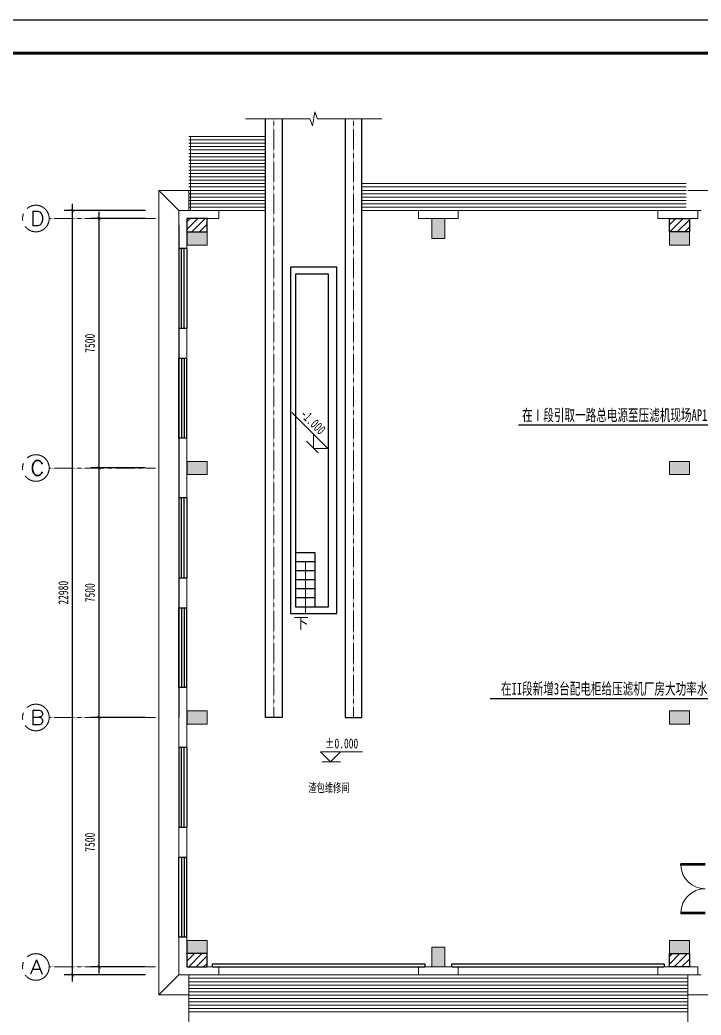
# Model space of a CAD drawing. Header units: millimetres. Extents: x 257344 to 1270023, y 272924 to 540726.
# Drawn here: x 455010 to 475491, y 296297 to 326214 of the extents above; entities that cross this region are included whole.
import ezdxf
from ezdxf.enums import TextEntityAlignment as Align

# ---------------------------------------------------------------- set-up
doc = ezdxf.new("R2010")
doc.units = ezdxf.units.MM
doc.linetypes.add('CENTER', pattern=[2, 1.25, -0.25, 0.25, -0.25])
doc.linetypes.add('DASH', pattern=[0.35, 0.25, -0.1])
for name, color, linetype in [('.', 7, 'Continuous'), ('图框', 7, 'Continuous'), ('照明平面设备层', 1, 'Continuous')]:
    doc.layers.add(name, color=color, linetype=linetype)
for name, color, linetype, lineweight in [('AXIS', 253, 'CENTER', 18), ('AXIS_TEXT', 7, 'Continuous', 18), ('COLUMN', 9, 'Continuous', 18), ('DIM_ELEV', 3, 'Continuous', 18), ('DIM_SYMB', 3, 'Continuous', 18), ('GROUND', 8, 'Continuous', 18), ('PUB_HATCH', 8, 'Continuous', 18), ('PUB_TEXT', 7, 'Continuous', 18), ('STAIR', 2, 'Continuous', 18), ('SW', 8, 'Continuous', 20), ('WALL', 9, 'Continuous', 18), ('WINDOW', 143, 'Continuous', 18), ('中心线层', 9, 'CENTER', 18), ('柱', 2, 'Continuous', 18)]:
    doc.layers.add(name, color=color, linetype=linetype, lineweight=lineweight)
doc.styles.add('_TCH_AXIS', font='simplex_.ttf')
doc.styles.add('_TCH_DIM', font='')
doc.styles.add('_TCH_DIM_T3', font='', dxfattribs={"width": 0.705882})
doc.styles.add('COMPLEX', font='simplex_.ttf')
doc.styles.add('标准', font='', dxfattribs={"width": 0.667})
doc.styles.get('_TCH_DIM').set_extended_font_data('宋体')
doc.styles.get('_TCH_DIM_T3').set_extended_font_data('宋体')
doc.styles.get('标准').set_extended_font_data('NSimSun')
doc.dimstyles.new('_TCH_ARCH&&100', dxfattribs={"dimtxt": 297.5, "dimasz": 100, "dimexe": 250, "dimexo": 300, "dimgap": 126.25, "dimtad": 1, "dimdec": 4, "dimzin": 0, "dimdsep": 46, "dimtxsty": '_TCH_DIM_T3', "dimblk": 'ARCHTICK', "dimcen": 0.09, "dimdle": 200, "dimazin": 2, "dimtfac": 1, "dimtdec": 4, "dimtix": 1, "dimtmove": 2, "dimatfit": 3, "dimfxl": 1, "dimtolj": 1, "dimarcsym": 0})
pattern_1 = [(45, (-6601270.87, 5258481.45), (-112.2532015, 112.2532015), [])]

# ---------------------------------------------------------------- blocks, each defined once
blk = doc.blocks.new('_ArchTick')
at = {"color": 0, "linetype": 'ByBlock', "const_width": 0.15}
blk.add_lwpolyline([(-0.5, -0.5), (0.5, 0.5)], dxfattribs=at)
blk = doc.blocks.new('*D102')
at = {"layer": 'AXIS', "color": 0, "linetype": 'Continuous', "lineweight": -2}
for p, q in [((458791, 305244), (457141, 305244)), ((457391, 297544), (457391, 305444)), ((458791, 297744), (457141, 297744))]:
    blk.add_line(p, q, dxfattribs=at)
at = {"layer": 'Defpoints', "color": 0}
for p in [(457391, 305244), (459091, 305244), (459091, 297744)]:
    blk.add_point(p, dxfattribs=at)
at = {"layer": 'AXIS', "color": 0, "lineweight": -2, "xscale": 100, "yscale": 100, "zscale": 100}
for p, rotation in [((457391, 305244), 90), ((457391, 297744), 270)]:
    blk.add_blockref('_ArchTick', p, dxfattribs=dict(at, rotation=rotation))
at = {"layer": 'AXIS', "color": 7, "insert": (457116, 301494), "char_height": 297.5, "attachment_point": 5, "rotation": 90, "style": '_TCH_DIM_T3'}
blk.add_mtext('\\A1;7500', dxfattribs=at)
blk = doc.blocks.new('*D103')
at = {"layer": 'AXIS', "color": 0, "linetype": 'Continuous', "lineweight": -2}
for p, q in [((457391, 305044), (457391, 312944)), ((458791, 312744), (457141, 312744)), ((458791, 305244), (457141, 305244))]:
    blk.add_line(p, q, dxfattribs=at)
at = {"layer": 'Defpoints', "color": 0}
for p in [(457391, 312744), (459091, 312744), (459091, 305244)]:
    blk.add_point(p, dxfattribs=at)
at = {"layer": 'AXIS', "color": 0, "lineweight": -2, "xscale": 100, "yscale": 100, "zscale": 100}
for p, rotation in [((457391, 312744), 90), ((457391, 305244), 270)]:
    blk.add_blockref('_ArchTick', p, dxfattribs=dict(at, rotation=rotation))
at = {"layer": 'AXIS', "color": 7, "insert": (457116, 308994), "char_height": 297.5, "attachment_point": 5, "rotation": 90, "style": '_TCH_DIM_T3'}
blk.add_mtext('\\A1;7500', dxfattribs=at)
blk = doc.blocks.new('*D104')
at = {"layer": 'AXIS', "color": 0, "linetype": 'Continuous', "lineweight": -2}
for p, q in [((457391, 312544), (457391, 320444)), ((458791, 320244), (457141, 320244)), ((458791, 312744), (457141, 312744))]:
    blk.add_line(p, q, dxfattribs=at)
at = {"layer": 'Defpoints', "color": 0}
for p in [(457391, 320244), (459091, 320244), (459091, 312744)]:
    blk.add_point(p, dxfattribs=at)
at = {"layer": 'AXIS', "color": 0, "lineweight": -2, "xscale": 100, "yscale": 100, "zscale": 100}
for p, rotation in [((457391, 320244), 90), ((457391, 312744), 270)]:
    blk.add_blockref('_ArchTick', p, dxfattribs=dict(at, rotation=rotation))
at = {"layer": 'AXIS', "color": 7, "insert": (457116, 316494), "char_height": 297.5, "attachment_point": 5, "rotation": 90, "style": '_TCH_DIM_T3'}
blk.add_mtext('\\A1;7500', dxfattribs=at)
blk = doc.blocks.new('*D105')
at = {"layer": 'AXIS', "color": 0, "linetype": 'Continuous', "lineweight": -2}
for p, q in [((458791, 320484), (456341, 320484)), ((456591, 297304), (456591, 320684)), ((458791, 297504), (456341, 297504))]:
    blk.add_line(p, q, dxfattribs=at)
at = {"layer": 'Defpoints', "color": 0}
for p in [(456591, 320484), (459091, 320484), (459091, 297504)]:
    blk.add_point(p, dxfattribs=at)
at = {"layer": 'AXIS', "color": 0, "lineweight": -2, "xscale": 100, "yscale": 100, "zscale": 100}
for p, rotation in [((456591, 320484), 90), ((456591, 297504), 270)]:
    blk.add_blockref('_ArchTick', p, dxfattribs=dict(at, rotation=rotation))
at = {"layer": 'AXIS', "color": 7, "insert": (456316, 308994), "char_height": 297.5, "attachment_point": 5, "rotation": 90, "style": '_TCH_DIM_T3'}
blk.add_mtext('\\A1;22980', dxfattribs=at)
blk = doc.blocks.new('_FZH')
at = {"layer": 'PUB_HATCH'}
blk.add_hatch(color=256, dxfattribs=at).paths.add_polyline_path([(-0.5, -0.5), (0.5, -0.5), (0.5, 0.5), (-0.5, 0.5)], flags=0)
blk.add_lwpolyline([(-0.5, -0.5), (0.5, -0.5), (0.5, 0.5), (-0.5, 0.5)], close=True)
blk = doc.blocks.new('_AXISO')
blk.add_circle((0, 0), 0.5)
at = {"layer": 'AXIS_TEXT', "style": 'COMPLEX', "width": 1.04167}
blk.add_attdef('A', (-0.25, -0.28), '', height=0.56, dxfattribs=at)

msp = doc.modelspace()

# ---------------------------------------------------------------- hatches: boundary and pattern name
at = {"layer": '.', "ltscale": 1000}
h = msp.add_hatch(dxfattribs=at)
h.set_pattern_fill('ANSI31', color=256, style=0, pattern_type=0)
h.set_pattern_definition(pattern_1)
h.paths.add_polyline_path([(460640.85668, 320243.52058), (460030.85668, 320243.52058), (460030.85668, 319843.52058), (460640.85668, 319843.52058)], flags=0)
h = msp.add_hatch(dxfattribs=at)
h.set_pattern_fill('ANSI31', color=256, style=0, pattern_type=0)
h.set_pattern_definition(pattern_1)
h.paths.add_polyline_path([(474540.85668, 320243.52058), (475140.85668, 320243.52058), (475140.85668, 319843.52058), (474540.85668, 319843.52058)], flags=0)
h = msp.add_hatch(dxfattribs=at)
h.set_pattern_fill('ANSI31', color=256, style=0, pattern_type=0)
h.set_pattern_definition(pattern_1)
h.paths.add_polyline_path([(460640.85668, 298143.51863), (460030.85668, 298143.51863), (460030.85668, 297743.51863), (460640.85668, 297743.51863)], flags=0)
h = msp.add_hatch(dxfattribs=at)
h.set_pattern_fill('ANSI31', color=256, style=0, pattern_type=0)
h.set_pattern_definition(pattern_1)
h.paths.add_polyline_path([(474540.85668, 298143.51863), (475140.85668, 298143.51863), (475140.85668, 297743.51863), (474540.85668, 297743.51863)], flags=0)

# ---------------------------------------------------------------- linework, layer by layer
at = {"ltscale": 1000}
msp.add_line((459790.85668, 320043.51863), (459790.85668, 305243.51863), dxfattribs=at)
at = {"color": 0}
for p, q in [((460030.85668, 319343.51863), (459790.85668, 319343.51863)), ((459790.85668, 319343.51863), (459790.85668, 316943.51863)), ((459870.85668, 316943.51863), (459870.85668, 319343.51863)), ((459950.85668, 316943.51863), (459950.85668, 319343.51863)), ((460030.85668, 319343.51863), (460030.85668, 316943.51863)), ((459790.85668, 316943.51863), (460030.85668, 316943.51863)), ((459790.85668, 316043.51863), (460030.85668, 316043.51863)), ((459790.85668, 313643.51863), (459790.85668, 316043.51863)), ((459870.85668, 316043.51863), (459870.85668, 313643.51863)), ((459950.85668, 316043.51863), (459950.85668, 313643.51863)), ((460030.85668, 313643.51863), (460030.85668, 316043.51863)), ((460030.85668, 313643.51863), (459790.85668, 313643.51863)), ((460030.85668, 311843.51863), (459790.85668, 311843.51863)), ((459790.85668, 311843.51863), (459790.85668, 309443.51863)), ((459870.85668, 309443.51863), (459870.85668, 311843.51863)), ((459950.85668, 309443.51863), (459950.85668, 311843.51863)), ((460030.85668, 311843.51863), (460030.85668, 309443.51863)), ((459790.85668, 309443.51863), (460030.85668, 309443.51863)), ((459790.85668, 308543.51863), (460030.85668, 308543.51863)), ((459790.85668, 306143.51863), (459790.85668, 308543.51863)), ((459870.85668, 308543.51863), (459870.85668, 306143.51863)), ((459950.85668, 308543.51863), (459950.85668, 306143.51863)), ((460030.85668, 306143.51863), (460030.85668, 308543.51863)), ((460030.85668, 306143.51863), (459790.85668, 306143.51863)), ((460030.85668, 304343.51863), (459790.85668, 304343.51863)), ((459790.85668, 304343.51863), (459790.85668, 301943.51863)), ((459870.85668, 301943.51863), (459870.85668, 304343.51863)), ((459950.85668, 301943.51863), (459950.85668, 304343.51863)), ((460030.85668, 304343.51863), (460030.85668, 301943.51863)), ((459790.85668, 301943.51863), (460030.85668, 301943.51863)), ((459790.85668, 301043.51863), (460030.85668, 301043.51863)), ((459790.85668, 298643.51863), (459790.85668, 301043.51863)), ((459870.85668, 301043.51863), (459870.85668, 298643.51863)), ((459950.85668, 301043.51863), (459950.85668, 298643.51863)), ((460030.85668, 298643.51863), (460030.85668, 301043.51863)), ((460030.85668, 298643.51863), (459790.85668, 298643.51863))]:
    msp.add_line(p, q, dxfattribs=at)
at = {"color": 3}
for p, q in [((476744.15479, 314029.63256), (470000.95753, 314029.63256)), ((477585.67792, 305805.08083), (469144.13765, 305805.08083))]:
    msp.add_line(p, q, dxfattribs=at)
for p, q in [((463892.58789, 310196.29411), (463292.58789, 310196.29411)), ((463892.58789, 308575.2789), (463892.58789, 310196.29411)), ((463892.58789, 309926.29411), (463292.58789, 309926.29411)), ((463892.58789, 309656.29411), (463292.58789, 309656.29411)), ((463892.58789, 309385.2789), (463292.58789, 309385.2789)), ((463892.58789, 309115.2789), (463292.58789, 309115.2789)), ((463892.58789, 308845.2789), (463292.58789, 308845.2789)), ((475610.85668, 300843.51863), (474879.60668, 300843.51863)), ((474879.60668, 300806.01863), (474879.60668, 300843.51863)), ((475610.85668, 300806.01863), (474879.60668, 300806.01863)), ((475610.85668, 299381.01863), (474879.60668, 299381.01863)), ((474879.60668, 299381.01863), (474879.60668, 299343.51863)), ((475610.85668, 299343.51863), (474879.60668, 299343.51863))]:
    msp.add_line(p, q)
at = {"color": 0, "linetype": 'Continuous'}
for p, q in [((460798.85668, 297743.51863), (460798.85668, 297839.51863)), ((467182.85668, 297839.51863), (467182.85668, 297743.51863)), ((467998.85668, 297743.51863), (467998.85668, 297839.51863)), ((474382.85668, 297839.51863), (474382.85668, 297743.51863))]:
    msp.add_line(p, q, dxfattribs=at)
at = {"color": 0, "linetype": 'DASH'}
for p, q in [((460798.85668, 297839.51863), (467182.85668, 297839.51863)), ((460798.85668, 297743.51863), (467182.85668, 297743.51863)), ((467998.85668, 297839.51863), (474382.85668, 297839.51863)), ((467998.85668, 297743.51863), (474382.85668, 297743.51863))]:
    msp.add_line(p, q, dxfattribs=at)
at = {"ltscale": 1000}
for points in [[(462890.85668, 323239.70671), (462890.85668, 305243.51863), (462390.85668, 305243.51863), (462390.85668, 323239.70671)], [(464790.85668, 323239.70671), (464790.85668, 305243.51863), (465290.85668, 305243.51863), (465290.85668, 323239.70671)]]:
    msp.add_lwpolyline(points, dxfattribs=at)
for points in [[(460640.85668, 320243.52058), (460030.85668, 320243.52058), (460030.85668, 319843.52058), (460640.85668, 319843.52058)], [(474540.85668, 320243.52058), (475140.85668, 320243.52058), (475140.85668, 319843.52058), (474540.85668, 319843.52058)], [(460640.85668, 298143.51863), (460030.85668, 298143.51863), (460030.85668, 297743.51863), (460640.85668, 297743.51863)], [(474540.85668, 298143.51863), (475140.85668, 298143.51863), (475140.85668, 297743.51863), (474540.85668, 297743.51863)]]:
    msp.add_lwpolyline(points, close=True, dxfattribs=at)
for points in [[(464537.796, 308368.32881), (464537.796, 318781.21377), (463143.91736, 318781.21377), (463143.91736, 308368.32881)], [(464292.58789, 308574.26368), (464292.58789, 318574.26368), (463292.58789, 318574.26368), (463292.58789, 308574.26368)]]:
    msp.add_lwpolyline(points, close=True)
at = {"lineweight": 13}
for centre, start, end in [((475610.85668, 300824.76863), 181.469283601, 270), ((475610.85668, 299362.26863), 90, 178.530716399)]:
    msp.add_arc(centre, 731.25, start, end, dxfattribs=at)
at = {"layer": 'AXIS'}
for p, q in [((459090.85668, 320243.51863), (455890.85668, 320243.51863)), ((459090.85668, 312743.51863), (455890.85668, 312743.51863)), ((459090.85668, 305243.51863), (455890.85668, 305243.51863)), ((459090.85668, 297743.51863), (455890.85668, 297743.51863))]:
    msp.add_line(p, q, dxfattribs=at)
at = {"layer": 'DIM_ELEV'}
for p, q in [((464265.12075, 313334.05186), (463191.02555, 314408.14706)), ((463973.93425, 313200.97429), (463628.72465, 313546.18389)), ((463840.85668, 313334.05186), (463840.85668, 313758.31593)), ((463840.85668, 313334.05186), (464265.12075, 313334.05186)), ((464346.12235, 303909.56785), (464046.12235, 304209.56785)), ((464046.12235, 304209.56785), (465312.12235, 304209.56785)), ((464346.12235, 303909.56785), (464646.12235, 304209.56785)), ((464096.1764, 303909.56785), (464646.12235, 303909.56785))]:
    msp.add_line(p, q, dxfattribs=at)
at = {"layer": 'DIM_SYMB'}
for points in [[(465890.85668, 323239.70671), (463953.35668, 323239.70671), (463876.92293, 323449.70671), (463802.8656, 323029.70671), (463728.35668, 323239.70671), (461790.85668, 323239.70671)], [(463592.58789, 308368.32881), (463592.58789, 309626.29411), (463592.58789, 309926.29411)]]:
    msp.add_lwpolyline(points, dxfattribs=at)
at = {"layer": 'GROUND', "color": 253}
for p, q in [((460090.85668, 321083.52058), (459190.85668, 321083.52058)), ((459190.85668, 321083.52058), (459190.85668, 296903.51867)), ((459790.85668, 320483.52058), (459190.85668, 321083.52058)), ((460090.85668, 320483.52058), (460090.85668, 321083.52058)), ((485890.85668, 321083.52058), (475090.85668, 321083.52058)), ((460090.85668, 320483.52058), (459790.85668, 320483.52058)), ((459790.85668, 320483.52058), (459790.85668, 297503.51863)), ((475490.85668, 320483.52058), (475090.85668, 320483.52058)), ((459790.85668, 297503.51863), (459190.85668, 296903.51867)), ((459790.85668, 297503.51863), (460090.85668, 297503.51861)), ((475090.85668, 297503.51775), (475490.85539, 297503.51773)), ((459190.85668, 296903.51867), (460090.85668, 296903.51861)), ((475090.85668, 296903.51775), (483240.85139, 296903.51728))]:
    msp.add_line(p, q, dxfattribs=at)
at = {"layer": 'STAIR', "color": 253}
for p, q in [((460090.85668, 322708.52058), (462390.85668, 322708.52058)), ((460090.85668, 322607.38422), (462390.85668, 322607.38422)), ((460140.85668, 322708.52058), (460140.85668, 320483.52058)), ((462390.85668, 322708.52058), (462390.85668, 320483.52058)), ((462390.85668, 322708.52058), (462390.85668, 320483.52058)), ((465290.85668, 322708.52058), (465290.85668, 320483.52058)), ((460090.85668, 322506.24786), (462390.85668, 322506.24786)), ((460090.85668, 322405.11149), (462390.85668, 322405.11149)), ((460090.85668, 322303.97513), (462390.85668, 322303.97513)), ((460090.85668, 322202.83877), (462390.85668, 322202.83877)), ((460090.85668, 322101.7024), (462390.85668, 322101.7024)), ((460090.85668, 322000.56604), (462390.85668, 322000.56604)), ((460090.85668, 321899.42967), (462390.85668, 321899.42967)), ((460090.85668, 321798.29331), (462390.85668, 321798.29331)), ((460090.85668, 321697.15695), (462390.85668, 321697.15695)), ((460090.85668, 321596.02058), (462390.85668, 321596.02058)), ((460090.85668, 321494.88422), (462390.85668, 321494.88422)), ((460090.85668, 321393.74786), (462390.85668, 321393.74786)), ((460090.85668, 321292.61149), (462390.85668, 321292.61149)), ((460090.85668, 321191.47513), (462390.85668, 321191.47513)), ((460090.85668, 321090.33877), (462390.85668, 321090.33877)), ((465290.85668, 321292.61149), (475040.85668, 321292.61149)), ((465290.85668, 321191.47513), (475040.85668, 321191.47513)), ((465290.85668, 321090.33877), (475040.85668, 321090.33877)), ((460090.85668, 320989.2024), (462390.85668, 320989.2024)), ((460090.85668, 320888.06604), (462390.85668, 320888.06604)), ((460090.85668, 320786.92967), (462390.85668, 320786.92967)), ((465290.85668, 320989.2024), (475040.85668, 320989.2024)), ((465290.85668, 320888.06604), (475040.85668, 320888.06604)), ((465290.85668, 320786.92967), (475040.85668, 320786.92967)), ((460090.85668, 320685.79331), (462390.85668, 320685.79331)), ((460090.85668, 320584.65695), (462390.85668, 320584.65695)), ((460090.85668, 320483.52058), (462390.85668, 320483.52058)), ((465290.85668, 320685.79331), (475040.85668, 320685.79331)), ((465290.85668, 320584.65695), (475040.85668, 320584.65695)), ((465290.85668, 320483.52058), (475040.85668, 320483.52058)), ((460090.85668, 295278.51863), (460090.85668, 297503.51863)), ((460090.85668, 297503.51863), (475090.85668, 297503.51863)), ((460090.85668, 297402.38227), (475090.85668, 297402.38227)), ((475090.85668, 295278.51863), (475090.85668, 297503.51863)), ((460090.85668, 297301.2459), (475090.85668, 297301.2459)), ((460090.85668, 297200.10954), (475090.85668, 297200.10954)), ((460090.85668, 297098.97318), (475090.85668, 297098.97318)), ((460090.85668, 296997.83681), (475090.85668, 296997.83681)), ((460090.85668, 296896.70045), (475090.85668, 296896.70045)), ((460090.85668, 296795.56408), (475090.85668, 296795.56409)), ((460090.85668, 296694.42772), (475090.85668, 296694.42772)), ((460090.85668, 296593.29136), (475090.85668, 296593.29136)), ((460090.85668, 296492.15499), (475090.85668, 296492.15499)), ((460090.85668, 296391.01863), (475090.85668, 296391.01863))]:
    msp.add_line(p, q, dxfattribs=at)
at = {"layer": 'WALL'}
for p, q in [((459790.85668, 320483.52058), (459790.85668, 319343.51863)), ((460990.85668, 320483.52058), (459790.85668, 320483.52058)), ((460990.85668, 320243.52058), (460990.85668, 320483.52058)), ((467590.85668, 320483.52058), (466990.85668, 320483.52058)), ((466990.85668, 320483.52058), (466990.85668, 320243.52058)), ((468190.85668, 320483.52058), (467590.85668, 320483.52058)), ((468190.85668, 320243.52058), (468190.85668, 320483.52058)), ((475390.85668, 320483.52058), (474190.85668, 320483.52058)), ((474190.85668, 320483.52058), (474190.85668, 320243.52058)), ((475390.85668, 320243.52058), (475390.85668, 320483.52058)), ((460030.85668, 319343.51863), (460030.85668, 320243.52058)), ((460030.85668, 320243.52058), (460990.85668, 320243.52058)), ((466990.85668, 320243.52058), (467390.85668, 320243.52058)), ((467790.85668, 320243.52058), (468190.85668, 320243.52058)), ((474190.85668, 320243.52058), (475390.85668, 320243.52058)), ((459790.85668, 319343.51863), (460030.85668, 319343.51863)), ((459790.85668, 316943.51863), (459790.85668, 316043.51863)), ((460030.85668, 316943.51863), (459790.85668, 316943.51863)), ((460030.85668, 316043.51863), (460030.85668, 316943.51863)), ((459790.85668, 316043.51863), (460030.85668, 316043.51863)), ((459790.85668, 313643.51863), (459790.85668, 311843.51863)), ((460030.85668, 313643.51863), (459790.85668, 313643.51863)), ((460030.85668, 311843.51863), (460030.85668, 313643.51863)), ((459790.85668, 311843.51863), (460030.85668, 311843.51863)), ((459790.85668, 309443.51863), (459790.85668, 308543.51863)), ((460030.85668, 309443.51863), (459790.85668, 309443.51863)), ((460030.85668, 308543.51863), (460030.85668, 309443.51863)), ((459790.85668, 308543.51863), (460030.85668, 308543.51863)), ((459790.85668, 306143.51863), (459790.85668, 304343.51863)), ((460030.85668, 306143.51863), (459790.85668, 306143.51863)), ((460030.85668, 304343.51863), (460030.85668, 306143.51863)), ((459790.85668, 304343.51863), (460030.85668, 304343.51863)), ((459790.85668, 301943.51863), (459790.85668, 301043.51863)), ((460030.85668, 301943.51863), (459790.85668, 301943.51863)), ((460030.85668, 301043.51863), (460030.85668, 301943.51863)), ((459790.85668, 301043.51863), (460030.85668, 301043.51863)), ((460030.85668, 298643.51863), (459790.85668, 298643.51863)), ((459790.85668, 298643.51863), (459790.85668, 297503.51863)), ((460030.85668, 297743.51863), (460030.85668, 298643.51863)), ((460990.85668, 297743.51863), (460030.85668, 297743.51863)), ((460990.85668, 297503.51863), (460990.85668, 297743.51863)), ((467390.85668, 297743.51863), (466990.85668, 297743.51863)), ((466990.85668, 297743.51863), (466990.85668, 297503.51863)), ((468190.85668, 297743.51863), (467790.85668, 297743.51863)), ((468190.85668, 297503.51863), (468190.85668, 297743.51863)), ((475390.85668, 297743.51863), (474190.85668, 297743.51863)), ((474190.85668, 297743.51863), (474190.85668, 297503.51863)), ((475390.85668, 297503.51863), (475390.85668, 297743.51863)), ((459790.85668, 297503.51863), (460990.85668, 297503.51863)), ((466990.85668, 297503.51863), (467590.85668, 297503.51863)), ((467590.85668, 297503.51863), (468190.85668, 297503.51863)), ((474190.85668, 297503.51863), (475390.85668, 297503.51863))]:
    msp.add_line(p, q, dxfattribs=at)
at = {"layer": 'WINDOW', "linetype": 'DASH'}
for p, q in [((460990.85668, 320483.52058), (460990.85668, 320243.52058)), ((466990.85668, 320243.52058), (466990.85668, 320483.52058)), ((468190.85668, 320483.52058), (468190.85668, 320243.52058)), ((474190.85668, 320243.52058), (474190.85668, 320483.52058))]:
    msp.add_line(p, q, dxfattribs=at)
at = {"layer": '中心线层'}
for p, q in [((462640.85668, 305243.51863), (462640.85668, 323239.70671)), ((465040.85668, 305243.51863), (465040.85668, 323239.70671))]:
    msp.add_line(p, q, dxfattribs=at)
at = {"layer": '图框', "linetype": 'Continuous', "lineweight": 100, "const_width": 100}
msp.add_lwpolyline([(432308.79781, 285214.48919), (488208.79781, 285214.48919), (488208.79781, 325214.48919), (432308.79781, 325214.48919)], close=True, dxfattribs=at)
at = {"layer": '柱'}
msp.add_lwpolyline([(467790.85668, 297743.51863), (467790.85668, 298343.51863), (467390.85668, 298343.51863), (467390.85668, 297743.51863)], close=True, dxfattribs=at)
at = {"layer": '照明平面设备层', "color": 0, "lineweight": -3, "ltscale": 100}
msp.add_lwpolyline([(429808.79781, 326214.48919), (489208.79781, 326214.48919), (489208.79781, 284214.48919), (429808.79781, 284214.48919)], close=True, dxfattribs=at)

# ---------------------------------------------------------------- block references
at = {"layer": 'AXIS'}
ref = msp.add_blockref('_AXISO', (455490.85668, 320243.51863), dxfattribs=dict(at, xscale=800, yscale=800, zscale=800))
ref.add_attrib('A', 'D', (455314.68118, 320025.89007), dxfattribs={"layer": 'AXIS_TEXT', "ltscale": 1000, "height": 435.25713, "style": '_TCH_AXIS', "width": 1.13207})
ref = msp.add_blockref('_AXISO', (455490.85668, 312743.51863), dxfattribs=dict(at, xscale=800, yscale=800, zscale=800))
ref.add_attrib('A', 'C', (455328.10999, 312515.67326), dxfattribs={"layer": 'AXIS_TEXT', "ltscale": 1000, "height": 455.69074, "style": '_TCH_AXIS', "width": 0.998884})
ref = msp.add_blockref('_AXISO', (455490.85668, 305243.51863), dxfattribs=dict(at, xscale=800, yscale=800, zscale=800))
ref.add_attrib('A', 'B', (455314.68118, 305025.89007), dxfattribs={"layer": 'AXIS_TEXT', "ltscale": 1000, "height": 435.25713, "style": '_TCH_AXIS', "width": 1.13207})
ref = msp.add_blockref('_AXISO', (455490.85668, 297743.51863), dxfattribs=dict(at, xscale=800, yscale=800, zscale=800))
ref.add_attrib('A', 'A', (455308.6351, 297530.92678), dxfattribs={"layer": 'AXIS_TEXT', "ltscale": 1000, "height": 425.1837, "style": '_TCH_AXIS', "width": 1.19866})
at = {"layer": 'COLUMN'}
for p, xscale, yscale, zscale in [((467590.85668, 319943.52058), 400.0000000055879, 600.0000000009313, 600.0000000008295), ((460340.85668, 319643.52058), 600.0000000037253, 399.9999999981374, 399.9999999983775), ((460340.85668, 312743.51863), 600.0000000037253, 399.9999999981374, 399.9999999983775), ((474840.85668, 312743.51863), 600.0000000037253, 399.9999999981374, 399.9999999983775), ((460340.85668, 305243.51863), 600.0000000037253, 399.9999999981374, 399.9999999983775), ((474840.85668, 305243.51863), 600.0000000037253, 399.9999999981374, 399.9999999983775), ((460340.85668, 298343.51863), 600.0000000037253, 399.9999999981374, 399.9999999983775), ((467590.85668, 298043.51863), 400.0000000055879, 600.0000000009313, 600.0000000008295), ((474840.85668, 298343.51863), 600.0000000037253, 399.9999999981374, 399.9999999983775)]:
    msp.add_blockref('_FZH', p, dxfattribs=dict(at, xscale=xscale, yscale=yscale, zscale=zscale))
at = {"layer": 'COLUMN', "xscale": 599.9999999878928, "yscale": 399.9999999962747, "zscale": 399.9999999961219, "rotation": 359.9999999998221}
msp.add_blockref('_FZH', (474840.85668, 319643.52058), dxfattribs=at)

# ---------------------------------------------------------------- texts
at = {"layer": 'DIM_ELEV', "color": 7, "style": '_TCH_DIM', "width": 0.705882}
msp.add_text('-1.000', height=297.5, rotation=314.999999962, dxfattribs=at).set_placement((463417.29972, 314330.36531))
msp.add_text('%%P0.000', height=297.5, dxfattribs=at).set_placement((464182.12235, 304314.56785))
at = {"layer": 'DIM_SYMB', "color": 7, "style": '_TCH_DIM'}
msp.add_text('下', height=337.58865, dxfattribs=at).set_placement((463236.23197, 307913.32881))
at = {"layer": 'PUB_TEXT', "style": '标准', "width": 0.667}
msp.add_text('渣包维修间', height=264.345992, dxfattribs=at).set_placement((463685.27144, 302997.94132))
at = {"layer": 'SW', "color": 3, "linetype": 'Continuous', "lineweight": 25, "style": '标准', "width": 0.667}
for s, p in [('在Ⅰ段引取一路总电源至压滤机现场AP1配电柜', (473372.55616, 314158.84853)), ('在II段新增3台配电柜给压滤机厂房大功率水泵直接配电', (473372.55616, 305934.2968))]:
    msp.add_text(s, height=350, dxfattribs=at).set_placement(p, align=Align.CENTER)

# ---------------------------------------------------------------- dimensions: what is measured, and where the dimension line sits
at = {"layer": 'AXIS'}
for base, p1, p2, text, picture, middle in [((456590.85668, 320483.52058), (459090.85667, 297503.51867), (459090.85667, 320483.52058), '22980', '*D105', (456315.85668, 308993.51963)), ((457390.85668, 320243.51863), (459090.85668, 312743.51863), (459090.85668, 320243.51863), '7500', '*D104', (457115.85668, 316493.51863)), ((457390.85668, 312743.51863), (459090.85668, 305243.51863), (459090.85668, 312743.51863), '7500', '*D103', (457115.85668, 308993.51863)), ((457390.85668, 305243.51863), (459090.85668, 297743.51863), (459090.85668, 305243.51863), '7500', '*D102', (457115.85668, 301493.51863))]:
    dim = msp.add_linear_dim(base=base, p1=p1, p2=p2, angle=90, text=text, dimstyle='_TCH_ARCH&&100', override={"dimsah": 1, "dimtzin": 0}, dxfattribs=at)
    dim.commit()
    dim.dimension.update_dxf_attribs({"geometry": picture, "text_midpoint": middle})

doc.saveas('drawing.dxf')
